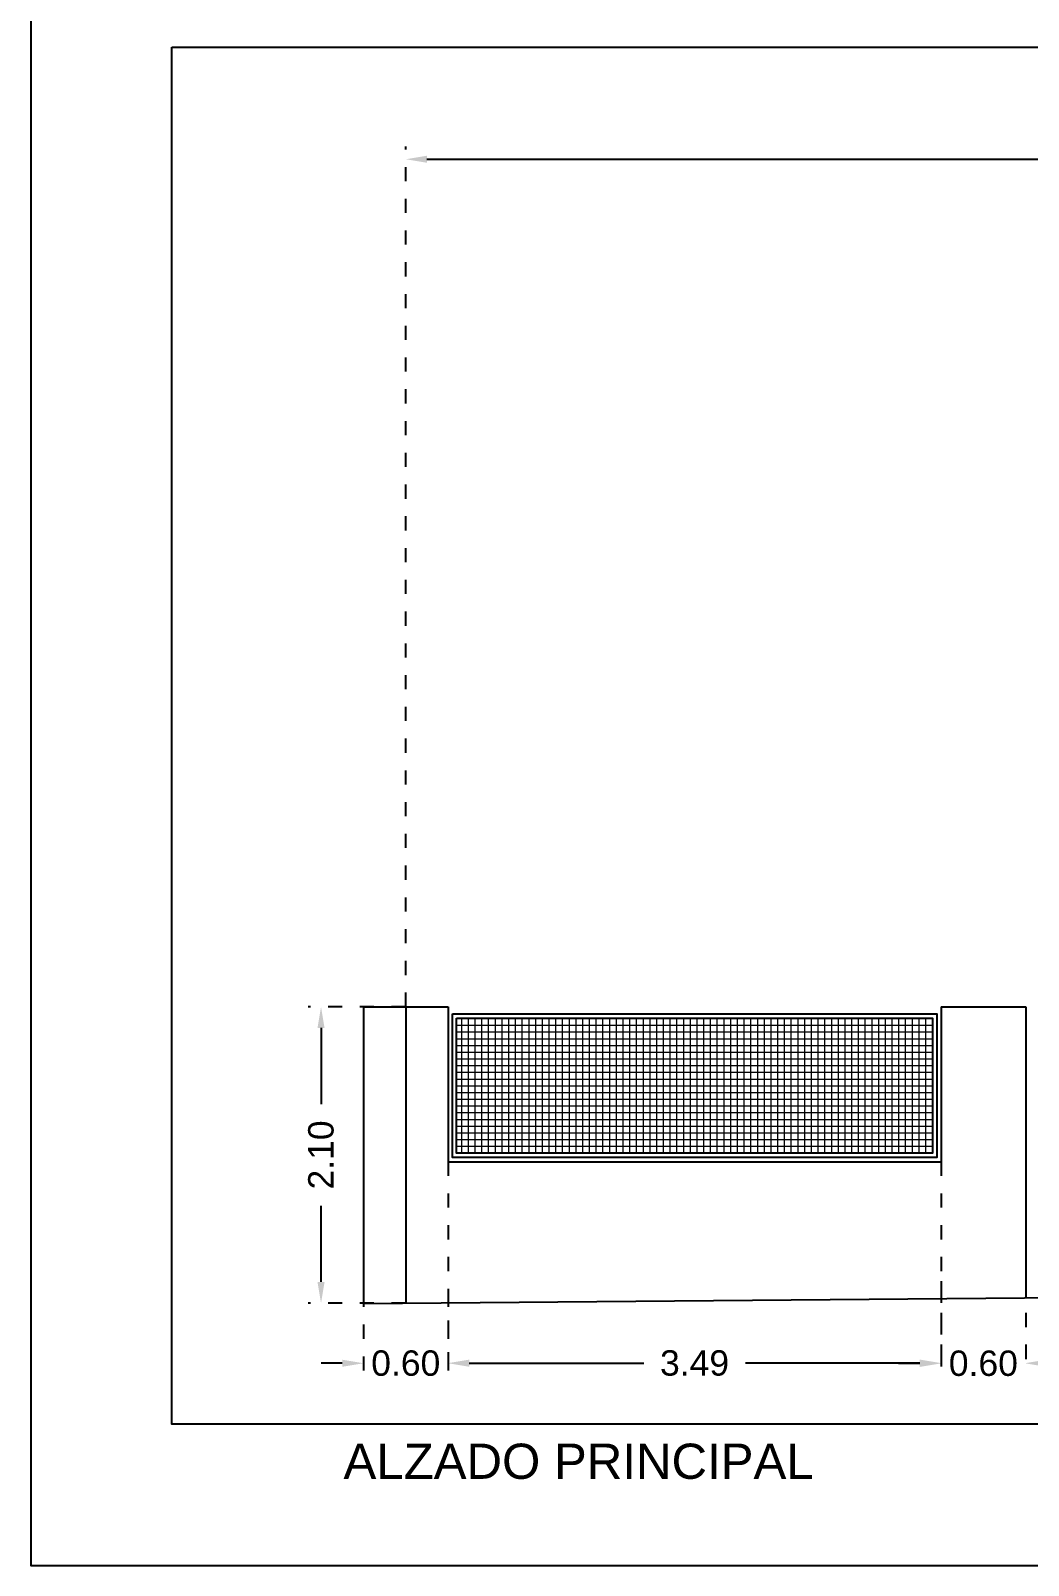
# Model space of a CAD drawing. Header units: millimetres. Extents: x 441061 to 442903, y 4515148 to 4515613.
# Drawn here: x 442334.7 to 442341.77, y 4515512.45 to 4515523.32 of the extents above; entities that cross this region are included whole.
import ezdxf

# ---------------------------------------------------------------- set-up
doc = ezdxf.new("R2010")
doc.units = ezdxf.units.MM
doc.linetypes.add('CONTINUA', pattern=[0])
doc.linetypes.add('PUNTOS2', pattern=[0.125, 0, -0.125])
for name, color, linetype in [('01_alzado', 5, 'CONTINUA'), ('01_cotas', 254, 'Continuous'), ('01_ejes', 10, 'Continuous'), ('01_retranqueo', 250, 'Continuous'), ('01_seccion', 7, 'CONTINUA'), ('01_textos', 7, 'Continuous'), ('01_verjas', 254, 'Continuous')]:
    doc.layers.add(name, color=color, linetype=linetype)
doc.layers.add('01_cartela', color=6, linetype='Continuous', plot=False)
doc.layers.add('01_muebles_B', color=254, linetype='Continuous', lineweight=5)
doc.styles.add('Estilo1', font='swissel.ttf')
doc.styles.add('NIEVES2', font='sanss___.ttf')
doc.styles.add('ROMANS', font='romans')
doc.dimstyles.new('DECIMAL-50', dxfattribs={"dimtxt": 0.08, "dimasz": 0.15, "dimexe": 0.09, "dimexo": 0, "dimgap": 0.09, "dimtad": 0, "dimzin": 0, "dimdsep": 46, "dimtxsty": 'ROMANS', "dimcen": 0.09, "dimclrt": 6, "dimadec": 0, "dimazin": 0, "dimtfac": 1.38, "dimtix": 1, "dimtofl": 0, "dimtmove": 2, "dimatfit": 3, "dimldrblk": 'OBLIQUE', "dimfxl": 1, "dimtolj": 1, "dimtzin": 0, "dimarcsym": 0})

# ---------------------------------------------------------------- blocks, each defined once
blk = doc.blocks.new('*D402')
at = {"layer": '01_cotas', "color": 0, "linetype": 'PUNTOS2', "lineweight": -2, "transparency": 16777216}
for p, q in [((442337.06, 4515514.378), (442337.06, 4515513.789)), ((442337.66, 4515514.378), (442337.66, 4515513.789))]:
    blk.add_line(p, q, dxfattribs=at)
at = {"layer": '01_cotas', "color": 0, "lineweight": -2, "transparency": 16777216}
for p, q in [((442336.91, 4515513.879), (442336.76, 4515513.879)), ((442337.81, 4515513.879), (442337.96, 4515513.879))]:
    blk.add_line(p, q, dxfattribs=at)
at = {"layer": '01_cotas', "color": 0, "transparency": 16777216}
for points in [[(442336.91, 4515513.904), (442336.91, 4515513.854), (442337.06, 4515513.879)], [(442337.81, 4515513.904), (442337.81, 4515513.854), (442337.66, 4515513.879)]]:
    blk.add_solid(points, dxfattribs=at)
at = {"layer": '01_cotas', "color": 7, "transparency": 16777216, "insert": (442337.36, 4515513.879), "char_height": 0.18, "attachment_point": 5, "style": 'Estilo1'}
blk.add_mtext('\\A1;0.60', dxfattribs=at)
blk = doc.blocks.new('*D403')
at = {"layer": '01_cotas', "color": 0, "linetype": 'PUNTOS2', "lineweight": -2, "transparency": 16777216}
for p, q in [((442341.15, 4515514.461), (442341.15, 4515513.788)), ((442341.75, 4515514.459), (442341.75, 4515513.788))]:
    blk.add_line(p, q, dxfattribs=at)
at = {"layer": '01_cotas', "color": 0, "lineweight": -2, "transparency": 16777216}
for p, q in [((442341, 4515513.878), (442340.85, 4515513.878)), ((442341.9, 4515513.878), (442342.05, 4515513.878))]:
    blk.add_line(p, q, dxfattribs=at)
at = {"layer": '01_cotas', "color": 0, "transparency": 16777216}
for points in [[(442341, 4515513.903), (442341, 4515513.853), (442341.15, 4515513.878)], [(442341.9, 4515513.903), (442341.9, 4515513.853), (442341.75, 4515513.878)]]:
    blk.add_solid(points, dxfattribs=at)
at = {"layer": '01_cotas', "color": 7, "transparency": 16777216, "insert": (442341.45, 4515513.878), "char_height": 0.18, "attachment_point": 5, "style": 'Estilo1'}
blk.add_mtext('\\A1;0.60', dxfattribs=at)
blk = doc.blocks.new('*D404')
at = {"layer": '01_cotas', "color": 0, "linetype": 'PUNTOS2', "lineweight": -2, "transparency": 16777216}
for p, q in [((442341.75, 4515514.461), (442341.75, 4515513.79)), ((442345.05, 4515514.461), (442345.05, 4515513.79))]:
    blk.add_line(p, q, dxfattribs=at)
at = {"layer": '01_cotas', "color": 0, "lineweight": -2, "transparency": 16777216}
for p, q in [((442341.9, 4515513.88), (442343.04, 4515513.88)), ((442344.9, 4515513.88), (442343.76, 4515513.88))]:
    blk.add_line(p, q, dxfattribs=at)
at = {"layer": '01_cotas', "color": 0, "transparency": 16777216}
for points in [[(442341.9, 4515513.905), (442341.9, 4515513.855), (442341.75, 4515513.88)], [(442344.9, 4515513.905), (442344.9, 4515513.855), (442345.05, 4515513.88)]]:
    blk.add_solid(points, dxfattribs=at)
at = {"layer": '01_cotas', "color": 7, "transparency": 16777216, "insert": (442343.4, 4515513.88), "char_height": 0.18, "attachment_point": 5, "style": 'Estilo1'}
blk.add_mtext('\\A1;3.30', dxfattribs=at)
blk = doc.blocks.new('*D534')
at = {"layer": '01_cotas', "color": 0, "linetype": 'PUNTOS2', "lineweight": -2, "transparency": 16777216}
for p, q in [((442337.36, 4515516.405), (442337.36, 4515522.5)), ((442354.96, 4515516.455), (442354.96, 4515522.5))]:
    blk.add_line(p, q, dxfattribs=at)
at = {"layer": '01_cotas', "color": 0, "lineweight": -2, "transparency": 16777216}
for p, q in [((442337.51, 4515522.41), (442345.726, 4515522.41)), ((442354.81, 4515522.41), (442346.594, 4515522.41))]:
    blk.add_line(p, q, dxfattribs=at)
at = {"layer": '01_cotas', "color": 0, "transparency": 16777216}
for points in [[(442337.51, 4515522.435), (442337.51, 4515522.385), (442337.36, 4515522.41)], [(442354.81, 4515522.435), (442354.81, 4515522.385), (442354.96, 4515522.41)]]:
    blk.add_solid(points, dxfattribs=at)
at = {"layer": '01_cotas', "color": 7, "transparency": 16777216, "insert": (442346.16, 4515522.41), "char_height": 0.18, "attachment_point": 5, "style": 'Estilo1'}
blk.add_mtext('\\A1;17.60', dxfattribs=at)
blk = doc.blocks.new('*D535')
at = {"layer": '01_cotas', "color": 0, "linetype": 'PUNTOS2', "lineweight": -2, "transparency": 16777216}
for p, q in [((442337.66, 4515515.307), (442337.66, 4515513.79)), ((442341.15, 4515515.307), (442341.15, 4515513.79))]:
    blk.add_line(p, q, dxfattribs=at)
at = {"layer": '01_cotas', "color": 0, "lineweight": -2, "transparency": 16777216}
for p, q in [((442337.81, 4515513.88), (442339.045, 4515513.88)), ((442341, 4515513.88), (442339.765, 4515513.88))]:
    blk.add_line(p, q, dxfattribs=at)
at = {"layer": '01_cotas', "color": 0, "transparency": 16777216}
for points in [[(442337.81, 4515513.905), (442337.81, 4515513.855), (442337.66, 4515513.88)], [(442341, 4515513.905), (442341, 4515513.855), (442341.15, 4515513.88)]]:
    blk.add_solid(points, dxfattribs=at)
at = {"layer": '01_cotas', "color": 7, "transparency": 16777216, "insert": (442339.405, 4515513.88), "char_height": 0.18, "attachment_point": 5, "style": 'Estilo1'}
blk.add_mtext('\\A1;3.49', dxfattribs=at)
blk = doc.blocks.new('*D537')
at = {"layer": '01_cotas', "color": 0, "linetype": 'PUNTOS2', "lineweight": -2, "transparency": 16777216}
for p, q in [((442337.36, 4515516.405), (442336.67, 4515516.405)), ((442337.36, 4515514.305), (442336.67, 4515514.305))]:
    blk.add_line(p, q, dxfattribs=at)
at = {"layer": '01_cotas', "color": 0, "lineweight": -2, "transparency": 16777216}
for p, q in [((442336.76, 4515516.255), (442336.76, 4515515.715)), ((442336.76, 4515514.455), (442336.76, 4515514.995))]:
    blk.add_line(p, q, dxfattribs=at)
at = {"layer": '01_cotas', "color": 0, "transparency": 16777216}
for points in [[(442336.735, 4515516.255), (442336.785, 4515516.255), (442336.76, 4515516.405)], [(442336.735, 4515514.455), (442336.785, 4515514.455), (442336.76, 4515514.305)]]:
    blk.add_solid(points, dxfattribs=at)
at = {"layer": '01_cotas', "color": 7, "transparency": 16777216, "insert": (442336.76, 4515515.355), "char_height": 0.18, "attachment_point": 5, "rotation": 90, "style": 'Estilo1'}
blk.add_mtext('\\A1;2.10', dxfattribs=at)

msp = doc.modelspace()

# ---------------------------------------------------------------- hatches: boundary and pattern name
at = {"layer": '01_muebles_B'}
h = msp.add_hatch(dxfattribs=at)
h.set_pattern_fill('ANSI37', color=256, scale=0.015, angle=45)
h.set_pattern_definition([(90, (175.445375, 0), (-0.047625, 1e-17), []), (180, (175.445375, 0), (-1e-17, -0.047625), [])])
h.paths.add_polyline_path([(442337.72, 4515516.325), (442341.09, 4515516.325), (442341.09, 4515515.367), (442337.72, 4515515.367)])

# ---------------------------------------------------------------- linework, layer by layer
at = {"layer": '01_alzado', "elevation": 0}
msp.add_lwpolyline([(442335.704, 4515523.204), (442372.471, 4515523.204), (442372.471, 4515513.447), (442335.704, 4515513.447)], close=True, dxfattribs=at)
at = {"layer": '01_cartela', "color": 3, "elevation": 0}
msp.add_lwpolyline([(442334.704, 4515555.517), (442334.704, 4515512.447), (442395.98, 4515512.447), (442395.98, 4515555.517)], close=True, dxfattribs=at)
at = {"layer": '01_ejes', "color": 10, "ltscale": 0.25}
msp.add_line((442337.36, 4515516.405, 0), (442337.36, 4515514.305, 0), dxfattribs=at)
at = {"layer": '01_retranqueo', "color": 170, "elevation": 0}
msp.add_lwpolyline([(442337.06, 4515514.302), (442354.96, 4515514.455)], dxfattribs=at)
at = {"layer": '01_seccion'}
for p, q in [((442337.06, 4515516.405, 0), (442337.06, 4515514.302, 0)), ((442337.06, 4515516.405, 0), (442337.66, 4515516.405, 0)), ((442337.66, 4515516.405, 0), (442337.66, 4515515.307, 0)), ((442341.15, 4515516.405, 0), (442341.15, 4515515.307, 0)), ((442341.15, 4515516.405, 0), (442341.75, 4515516.405, 0)), ((442341.75, 4515516.405, 0), (442341.75, 4515514.342, 0)), ((442337.66, 4515515.307, 0), (442341.15, 4515515.307, 0))]:
    msp.add_line(p, q, dxfattribs=at)
at = {"layer": '01_verjas', "elevation": 0}
for points in [[(442337.69, 4515516.355), (442341.12, 4515516.355), (442341.12, 4515515.337), (442337.69, 4515515.337)], [(442337.72, 4515516.325), (442341.09, 4515516.325), (442341.09, 4515515.367), (442337.72, 4515515.367)]]:
    msp.add_lwpolyline(points, close=True, dxfattribs=at)

# ---------------------------------------------------------------- texts
at = {"layer": '01_textos', "color": 5, "ltscale": 0.01, "style": 'NIEVES2'}
msp.add_text('ALZADO PRINCIPAL', height=0.24938, dxfattribs=at).set_placement((442336.919, 4515513.06, 0))

# ---------------------------------------------------------------- dimensions: what is measured, and where the dimension line sits
at = {"layer": '01_cotas', "color": 251}
for base, p1, p2, picture, middle in [((442337.36, 4515522.41), (442354.96, 4515516.455), (442337.36, 4515516.405), '*D534', (442346.16, 4515522.41)), ((442341.15, 4515513.88), (442337.66, 4515515.307, 0), (442341.15, 4515515.307, 0), '*D535', (442339.405, 4515513.88)), ((442341.75, 4515513.878), (442341.15, 4515514.461), (442341.75, 4515514.459, 0), '*D403', (442341.45, 4515513.878)), ((442345.05, 4515513.88), (442341.75, 4515514.461), (442345.05, 4515514.461, 0), '*D404', (442343.4, 4515513.88)), ((442337.66, 4515513.879), (442337.06, 4515514.378, 0), (442337.66, 4515514.378, 0), '*D402', (442337.36, 4515513.879))]:
    dim = msp.add_linear_dim(base=base, p1=p1, p2=p2, dimstyle='DECIMAL-50', override={"dimtxt": 0.18, "dimtxsty": 'Estilo1', "dimsah": 1, "dimclrt": 7, "dimfxl": 0.09, "dimarcsym": 2}, dxfattribs=at)
    dim.commit()
    dim.dimension.update_dxf_attribs({"geometry": picture, "text_midpoint": middle})
dim = msp.add_linear_dim(base=(442336.76, 4515514.305), p1=(442337.36, 4515516.405), p2=(442337.36, 4515514.305, 0), angle=90, dimstyle='DECIMAL-50', override={"dimtxt": 0.18, "dimtxsty": 'Estilo1', "dimsah": 1, "dimclrt": 7, "dimfxl": 0.09, "dimarcsym": 2}, dxfattribs=at)
dim.commit()
dim.dimension.update_dxf_attribs({"geometry": '*D537', "text_midpoint": (442336.76, 4515515.355)})

doc.saveas('drawing.dxf')
